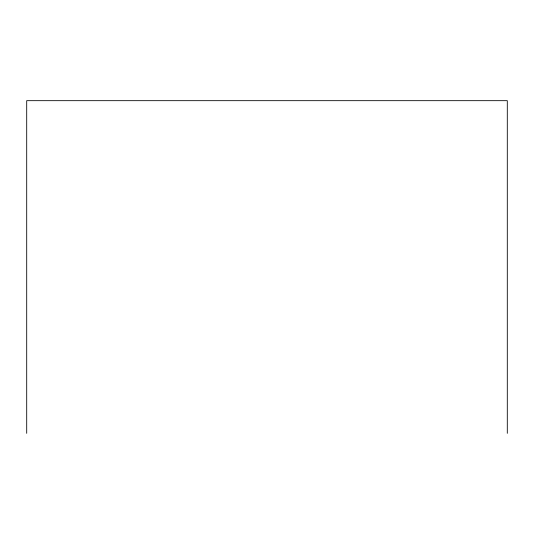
<?xml version="1.0" encoding="UTF-8"?>
<svg xmlns="http://www.w3.org/2000/svg" width="534" height="534" viewBox="0 0 534 534"><rect width="100%" height="100%" fill="white"/><g stroke="black" fill="none" stroke-linecap="round" stroke-linejoin="round"><path stroke-width="0.8" d="M507.3 433.328L507.3 100.672L26.7 100.672L26.7 433.328"/></g></svg>
